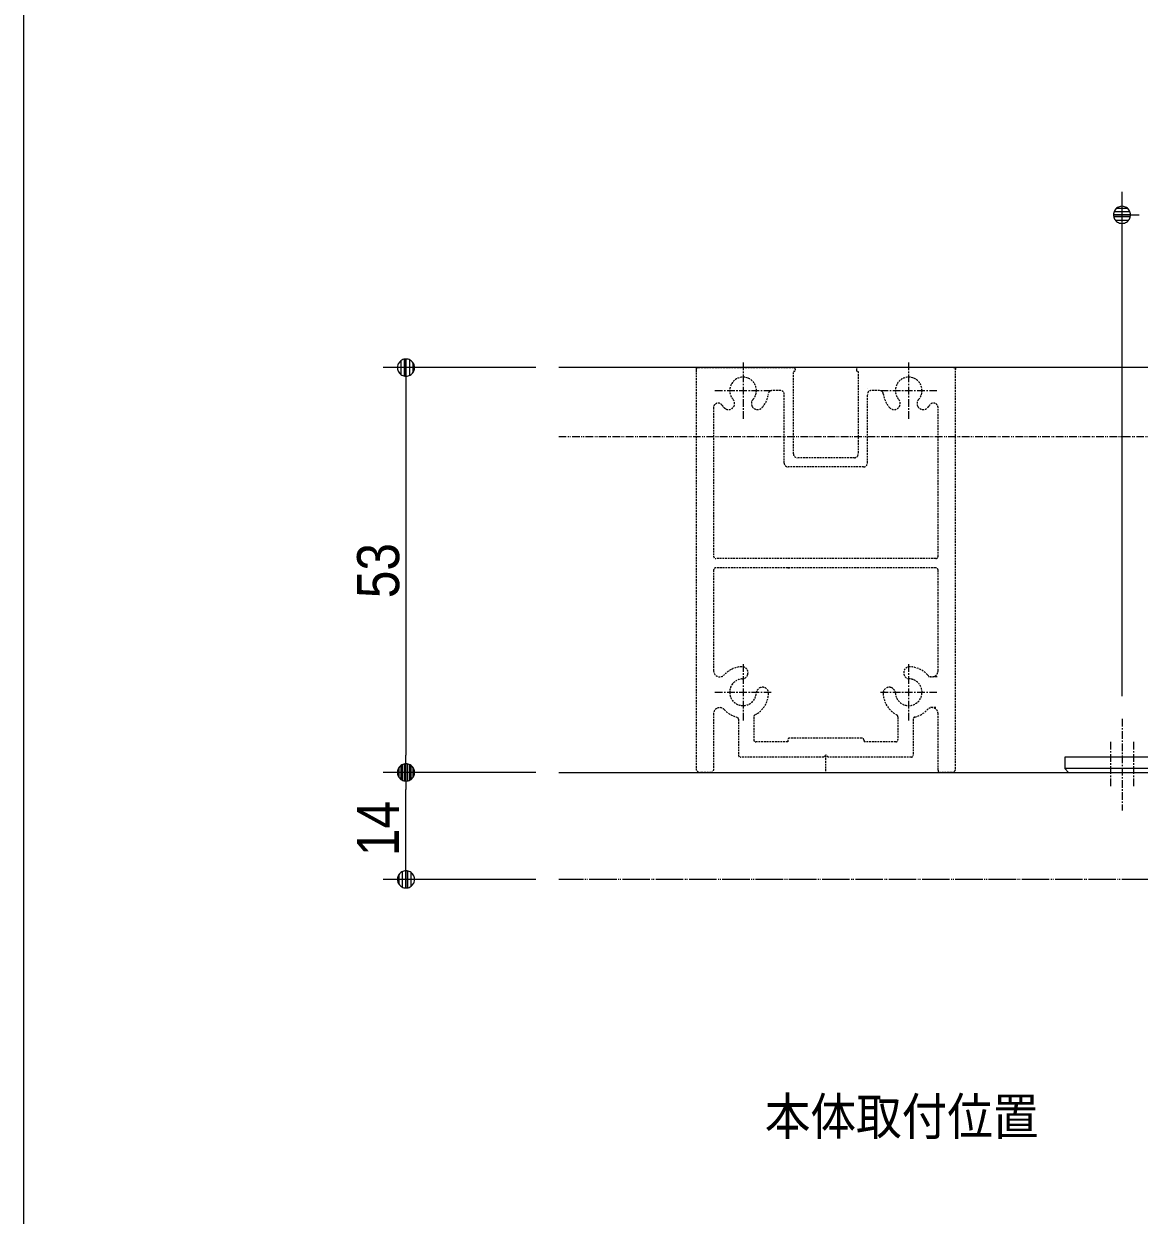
# Model space of a CAD drawing. Units: millimetres, scale not verified, with parts at other scales. Extents: x -4547 to 4547, y -2284 to 2284.
# Drawn here: x -4341 to -3610, y -970 to -190 of the extents above; entities that cross this region are included whole.
import ezdxf
from ezdxf.enums import TextEntityAlignment as Align

# ---------------------------------------------------------------- set-up
doc = ezdxf.new("R2010")
doc.units = ezdxf.units.MM
doc.header["$LTSCALE"] = 20
for name, pattern in [('CHAIN1', [8, 5, -1, 1, -1]), ('DASHED1', [1.8, 1.2, -0.6]), ('DOUBLE_CHAIN1', [8.8, 5, -1, 0.6, -0.6, 0.6, -1]), ('LONG_DOUBLE_CHAIN', [21.8, 18, -1, 0.6, -0.6, 0.6, -1])]:
    doc.linetypes.add(name, pattern=pattern)
for name, color, linetype, lineweight in [('0-0_3一般', 7, 'Continuous', 9), ('0-2_0', 7, 'Continuous', 9), ('0-3_2寸法-3', 7, 'Continuous', 9), ('0-4_2寸法-1', 7, 'Continuous', 9), ('0-5_1図面枠', 7, 'Continuous', 9)]:
    doc.layers.add(name, color=color, linetype=linetype, lineweight=lineweight)
doc.styles.add('ＭＳ ゴシック', font='')
doc.styles.add('ＭＳ Ｐゴシック', font='')
doc.styles.get('ＭＳ ゴシック').set_extended_font_data('MS Gothic')
doc.styles.get('ＭＳ Ｐゴシック').set_extended_font_data('MS PGothic')

# ---------------------------------------------------------------- blocks, each defined once
blk = doc.blocks.new('グループ-131')
at = {"layer": '0-0_3一般'}
for p, q in [((-36223, -8300), (-52993, -8300)), ((-43942.1, -13400), (-45863, -13400)), ((-39013, -13550), (-45863, -13550)), ((-52993, -13600), (-36223, -13600)), ((-45863, -13600), (-42313, -13600))]:
    blk.add_line(p, q, dxfattribs=at)
at = {"layer": '0-0_3一般', "linetype": 'CHAIN1'}
for p, q in [((-45613, -12900), (-45613, -14100)), ((-45763, -13200), (-45763, -13800)), ((-45463, -13200), (-45463, -13800))]:
    blk.add_line(p, q, dxfattribs=at)
at = {"layer": '0-0_3一般', "linetype": 'LONG_DOUBLE_CHAIN'}
blk.add_line((-31305.3, -15000), (-52993, -15000), dxfattribs=at)
at = {"layer": '0-0_3一般', "linetype": 'DOUBLE_CHAIN1'}
blk.add_lwpolyline([(-52993, -9200), (-35337, -9200), (-35337, -3828.1)], dxfattribs=at)
at = {"layer": '0-0_3一般'}
for points in [[(-45863, -13400), (-46363, -13400), (-46363, -13550)], [(-45863, -13550), (-46363, -13550), (-46313, -13600), (-45863, -13600)]]:
    blk.add_lwpolyline(points, dxfattribs=at)
blk = doc.blocks.new('_Dot')
at = {"layer": '0-2_0'}
for p, q in [((-10, 0), (-20, 0)), ((9.78, 2), (-9.78, 2)), ((7.99, 6), (-7.99, 6)), ((9.16, -3.98), (-9.16, -3.98)), ((6, -7.98), (-6, -7.98))]:
    blk.add_line(p, q, dxfattribs=at)
for points in [[(10, 0), (9.92, 1.25), (9.69, 2.49), (9.3, 3.68), (8.76, 4.82), (8.09, 5.88), (7.29, 6.85), (6.37, 7.71), (5.36, 8.44), (4.26, 9.05), (3.09, 9.51), (1.87, 9.82), (0.63, 9.98), (-0.63, 9.98), (-1.87, 9.82), (-3.09, 9.51), (-4.26, 9.05), (-5.36, 8.44), (-6.37, 7.71), (-7.29, 6.85), (-8.09, 5.88), (-8.76, 4.82), (-9.3, 3.68), (-9.69, 2.49), (-9.92, 1.25), (-10, 0), (0, 0)], [(-10, 0), (-9.92, -1.25), (-9.69, -2.49), (-9.3, -3.68), (-8.76, -4.82), (-8.09, -5.88), (-7.29, -6.85), (-6.37, -7.71), (-5.36, -8.44), (-4.26, -9.05), (-3.09, -9.51), (-1.87, -9.82), (-0.63, -9.98), (0.63, -9.98), (1.87, -9.82), (3.09, -9.51), (4.26, -9.05), (5.36, -8.44), (6.37, -7.71), (7.29, -6.85), (8.09, -5.88), (8.76, -4.82), (9.3, -3.68), (9.69, -2.49), (9.92, -1.25), (10, 0), (0, 0)]]:
    blk.add_lwpolyline(points, close=True, dxfattribs=at)
blk = doc.blocks.new('グループ-132')
at = {"layer": '0-0_3一般', "linetype": 'CHAIN1'}
for p, q in [((-50578, -8231.5), (-50578, -8968.5)), ((-48408, -8231.5), (-48408, -8968.5)), ((-50946.5, -8600), (-50209.5, -8600)), ((-48776.5, -8600), (-48039.5, -8600)), ((-50578, -12181.5), (-50578, -12918.5)), ((-48408, -12181.5), (-48408, -12918.5)), ((-50946.5, -12550), (-50209.5, -12550)), ((-48776.5, -12550), (-48039.5, -12550))]:
    blk.add_line(p, q, dxfattribs=at)
at = {"layer": '0-0_3一般', "linetype": 'DASHED1'}
for p, q in [((-51193, -8300), (-51163, -8300)), ((-51193, -8300), (-51193, -8330)), ((-51193, -8330), (-51193, -13550)), ((-51163, -8300), (-49913, -8300)), ((-49918, -9430), (-49918, -8350)), ((-49913, -8350), (-49918, -8350)), ((-49893, -8320), (-49893, -8330)), ((-49093, -8300), (-49092.8, -8300)), ((-49093, -8320), (-49093, -8330)), ((-47823, -8300), (-49073, -8300)), ((-49073, -8350), (-49068, -8350)), ((-49068, -8350), (-49068, -9430)), ((-47793, -8300), (-47823, -8300)), ((-47793, -8300), (-47793, -8330)), ((-47793, -13550), (-47793, -8330)), ((-48948, -8570), (-48948, -8570)), ((-50088, -8600), (-50196.3, -8600)), ((-50038, -9550), (-50038, -8650)), ((-48948, -9550), (-48948, -8650)), ((-48789.7, -8600), (-48898, -8600)), ((-50963, -8824.5), (-50963, -10770)), ((-48023, -10770), (-48023, -8824.5)), ((-49118, -9480), (-49868, -9480)), ((-48998, -9600), (-49988, -9600)), ((-48053, -10800), (-50933, -10800)), ((-50963, -10950), (-50963, -12268.6)), ((-49992.7, -10920), (-50933, -10920)), ((-49992.7, -10920), (-49962.7, -10920)), ((-48023, -12268.6), (-48023, -10950)), ((-48035.3, -12348.6), (-48146.9, -12348.6)), ((-48051.8, -12751.4), (-48127.9, -12751.4)), ((-50963, -12831.4), (-50963, -13570)), ((-50638, -12903.7), (-50638, -13375)), ((-50438, -12873), (-50438, -13170)), ((-48548, -12873), (-48548, -13170)), ((-48348, -12903.7), (-48348, -13375)), ((-48023, -13570), (-48023, -12831.4)), ((-49993, -13200), (-50408, -13200)), ((-49993, -13175), (-49993, -13200)), ((-49023, -13150), (-49968, -13150)), ((-48993, -13180), (-48993, -13200)), ((-48578, -13200), (-48993, -13200)), ((-49523, -13400), (-50613, -13400)), ((-49523, -13400), (-49493, -13370)), ((-49463, -13400), (-49493, -13370)), ((-49493, -13582.6), (-49493, -13370)), ((-48373, -13400), (-49463, -13400)), ((-50993, -13600), (-51143, -13600)), ((-47843, -13600), (-47993, -13600))]:
    blk.add_line(p, q, dxfattribs=at)
blk.add_lwpolyline([(-48053, -10920), (-49962.7, -10920), (-49992.7, -10920)], dxfattribs=at)
for centre, radius, start, end in [((-51163, -8330), 30, 90, 180), ((-49913, -8320), 20, 0, 90), ((-49913, -8330), 20, 270, 0), ((-49073, -8320), 20, 90, 180), ((-49073, -8330), 20, 180, 270), ((-47823, -8330), 30, 0, 90), ((-50578, -8600), 175, 0, 221.71611), ((-48408, -8600), 175, 0, 221.71611), ((-50768.4, -8769.7), 80, 330, 41.71611), ((-50387.7, -8769.7), 80, 138.28389, 210), ((-50578, -8600), 175, 318.28389, 0), ((-50578, -8600), 335, 320.20818, 352.53791), ((-50196.3, -8650), 50, 90, 172.53791), ((-50088, -8650), 50, 360, 90), ((-48898, -8650), 50, 90, 180), ((-48789.7, -8650), 50, 7.46209, 90), ((-48408, -8600), 335, 187.46209, 221.71611), ((-48598.4, -8769.7), 80, 330, 41.71611), ((-48217.7, -8769.7), 80, 138.28389, 210), ((-48408, -8600), 175, 318.28389, 0), ((-50903, -8824.5), 60, 34.25889, 180), ((-50578, -8600), 335, 214.70253, 221.71611), ((-50768.4, -8769.7), 80, 221.71611, 330), ((-50387.7, -8769.7), 80, 210, 318.28389), ((-50578, -8600), 335, 318.28389, 320.20818), ((-50578, -8600), 335, 318.28389, 320.20818), ((-48598.4, -8769.7), 80, 221.71611, 330), ((-48217.7, -8769.7), 80, 210, 318.28389), ((-48408, -8600), 335, 318.28389, 320.20818), ((-48408, -8600), 335, 318.28389, 320.20818), ((-48408, -8600), 335, 320.20818, 325.29747), ((-48083, -8824.5), 60, 0, 145.74111), ((-49868, -9430), 50, 180, 270), ((-49118, -9430), 50, 270, 0), ((-49988, -9550), 50, 180, 270), ((-48998, -9550), 50, 270, 0), ((-50933, -10770), 30, 180, 270), ((-48053, -10770), 30, 270, 0), ((-50933, -10950), 30, 90, 180), ((-48053, -10950), 30, 0, 90), ((-50883, -12268.6), 80, 180, 317.73474), ((-50578, -12550), 335, 93.28389, 137.19933), ((-50592.6, -12295.4), 80, 345, 93.28389), ((-50592.6, -12295.4), 80, 273.28389, 345), ((-48393.4, -12295.4), 80, 86.71611, 195), ((-48393.4, -12295.4), 80, 195, 266.71611), ((-48408, -12550), 335, 42.80067, 86.71611), ((-48103, -12268.6), 80, 222.26526, 0), ((-50578, -12550), 175, 93.28389, 180), ((-48408, -12550), 175, 0, 86.71611), ((-50578, -12550), 175, 180, 356.71611), ((-50578, -12550), 335, 297.75899, 356.71611), ((-50323.4, -12564.6), 80, 105, 176.71611), ((-50323.4, -12564.6), 80, 356.71611, 105), ((-48662.6, -12564.6), 80, 75, 183.28389), ((-48408, -12550), 335, 183.28389, 242.24101), ((-48662.6, -12564.6), 80, 3.28389, 75), ((-48408, -12550), 175, 183.28389, 0), ((-50883, -12831.4), 80, 42.26526, 180), ((-50578, -12550), 335, 222.80067, 255.72505), ((-48408, -12550), 335, 284.27495, 317.19933), ((-48103, -12831.4), 80, 0, 137.73474), ((-50668, -12903.7), 30, 0, 75.72505), ((-50408, -12873), 30, 117.75899, 180), ((-48578, -12873), 30, 0, 62.24101), ((-48318, -12903.7), 30, 104.27495, 180), ((-50408, -13170), 30, 180, 270), ((-49968, -13175), 25, 90, 180), ((-49023, -13180), 30, 0, 90), ((-48578, -13170), 30, 270, 0), ((-50613, -13375), 25, 180, 270), ((-48373, -13375), 25, 270, 0), ((-51143, -13550), 50, 180, 270), ((-50993, -13570), 30, 270, 0), ((-47993, -13570), 30, 180, 270), ((-47843, -13550), 50, 270, 0)]:
    blk.add_arc(centre, radius, start, end, dxfattribs=at)
blk = doc.blocks.new('グループ-138')
at = {"layer": '0-5_1図面枠'}
blk.add_lwpolyline([(-60000, 41550), (60000, 41550), (60000, -41550), (-60000, -41550)], close=True, dxfattribs=at)
blk = doc.blocks.new('図面枠')
at = {"layer": '0-5_1図面枠'}
blk.add_blockref('グループ-138', (0, 0), dxfattribs=at)

msp = doc.modelspace()

# ---------------------------------------------------------------- linework, layer by layer
at = {"layer": '0-4_2寸法-1'}
for p, q in [((-3621.28, -630), (-3621.28, -300)), ((-4005.28, -415), (-4105.28, -415)), ((-4090.28, -426.26), (-4090.28, -668.74)), ((-4005.28, -680), (-4105.28, -680)), ((-4005.28, -680), (-4105.28, -680)), ((-4090.28, -738.74), (-4090.28, -691.26)), ((-4005.28, -750), (-4105.28, -750))]:
    msp.add_line(p, q, dxfattribs=at)

# ---------------------------------------------------------------- block references
at = {"layer": '0-0_3一般', "xscale": 0.05, "yscale": 0.05}
for name in ['グループ-131', 'グループ-132']:
    msp.add_blockref(name, (-1340.62, 0), dxfattribs=at)
at = {"layer": '0-4_2寸法-1', "xscale": 0.5627563, "yscale": 0.5627563}
for p, rotation in [((-3621.28, -315), 180), ((-4090.28, -415), 90), ((-4090.28, -680), 270), ((-4090.28, -680), 90), ((-4090.28, -750), 270)]:
    msp.add_blockref('_Dot', p, dxfattribs=dict(at, rotation=rotation))
at = {"layer": '0-5_1図面枠', "xscale": 0.05, "yscale": 0.05}
msp.add_blockref('図面枠', (-1340.62, 0), dxfattribs=at)

# ---------------------------------------------------------------- texts
at = {"layer": '0-3_2寸法-3', "style": 'ＭＳ ゴシック', "width": 0.9}
msp.add_text('本体取付位置', height=24.34, dxfattribs=at).set_placement((-3855.26, -924.68), align=Align.BOTTOM_LEFT)
at = {"layer": '0-4_2寸法-1', "style": 'ＭＳ Ｐゴシック', "width": 0.9}
for s, p in [('53', (-4086.48, -565.94)), ('14', (-4086.56, -734.81))]:
    msp.add_text(s, height=27.57, rotation=90, dxfattribs=at).set_placement(p, align=Align.BOTTOM_LEFT)

doc.saveas('drawing.dxf')
